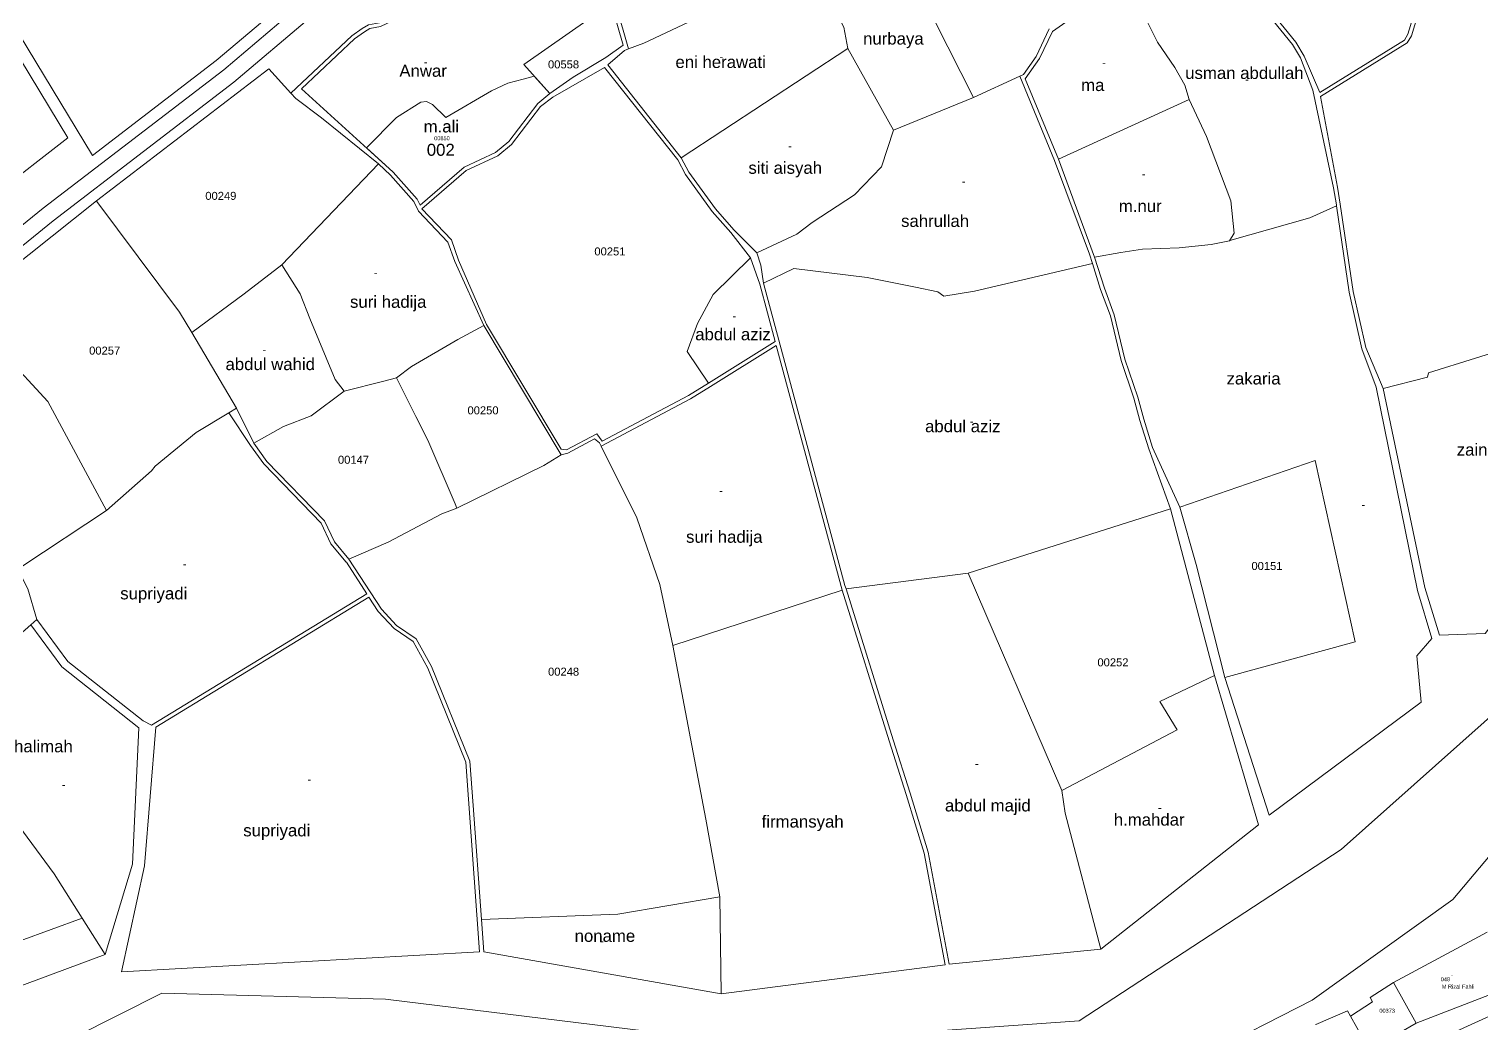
# Model space of a CAD drawing. Header units: metres. Extents: x 338938 to 356758, y 527808 to 538923.
# Drawn here: x 354817.7 to 355180.9, y 534740.4 to 534988.9 of the extents above; entities that cross this region are included whole.
import ezdxf
from ezdxf.enums import TextEntityAlignment as Align

# ---------------------------------------------------------------- set-up
doc = ezdxf.new("R2010")
doc.units = ezdxf.units.M
doc.header["$MEASUREMENT"] = 0
for name, color, linetype in [('020100', 7, 'Continuous'), ('030100', 160, 'Continuous'), ('040100', 20, 'Continuous'), ('080201', 7, 'Continuous'), ('Bidang sudah ada Hak', 200, 'Continuous'), ('tn_lai', 7, 'Continuous')]:
    doc.layers.add(name, color=color, linetype=linetype)
doc.styles.add('ROMANS', font='arial.ttf')
doc.styles.get("Standard").update_dxf_attribs({"font": 'arial.ttf'})

msp = doc.modelspace()

# ---------------------------------------------------------------- linework, layer by layer
at = {"layer": '020100', "lineweight": 9}
for points in [[(355216.57, 535090.41), (355191.75, 535091.96), (355186.76, 535057.58), (355185.56, 535037.84), (355180.87, 535023.53), (355166.65, 534997.34), (355165.76, 534995.44), (355163.26, 534987.24), (355162.2, 534985.49), (355140.56, 534972.08), (355144.8, 534949.42), (355145.48, 534945.18), (355148.69, 534923.34), (355151.84, 534909.35), (355156.18, 534899.13)], [(354780.91, 535044.3), (354833.53, 534957.36), (354864.5, 534981.09), (354883.99, 534997.56)], [(354967.52, 534983.95), (354964.43, 534994.71), (354964.9, 534994.9), (354974.14, 535000.66), (354985.66, 535007.61), (354985.14, 535008.47)], [(355237.62, 534909.91), (355181.69, 534837.89), (355170.32, 534837.47), (355166.62, 534849.38), (355156.18, 534899.13)]]:
    msp.add_lwpolyline(points, dxfattribs=at)
for points, elevation in [([(354954.4, 535014.14), (354953.46, 535012.75), (354947.46, 535009.48), (354905.57, 534989.53), (354902.92, 534989.06), (354901.55, 534988.2), (354899.05, 534986.45), (354885.84, 534974.02), (354908.7, 534953.21), (354914.74, 534946.41), (354915.46, 534944.91), (354926.46, 534954.45), (354934.34, 534958.07), (354937.61, 534960.82), (354944.86, 534970.32), (354947.92, 534972.81)], 56.47), ([(355053.83, 534971.81), (355044.23, 534990.76), (355030.18, 535016.77)], 56.57), ([(355094.68, 535002.48), (355115.5, 535014.23), (355118.68, 535010.88), (355120.75, 535006.93), (355125.47, 534996.01), (355127.72, 534992.26), (355133.55, 534985.04), (355135.53, 534981.72), (355138.66, 534973.67), (355143.81, 534949.25), (355144.5, 534945.03), (355144.54, 534944.76)], 56.59), ([(355013.71, 535005.09), (355012.14, 535004.66), (354971.37, 534985.41), (354967.52, 534983.95)], 56.59), ([(355013.71, 535005.09), (355019.29, 534993.48), (355021.4, 534989.36), (355022.37, 534984.06)], 56.59), ([(355075.02, 534956.43), (355066.74, 534976.49), (355070.32, 534981.58), (355073.51, 534988.35), (355089.72, 534999.69), (355094.68, 535002.48)], 56.59), ([(355107.69, 534971.32), (355106.66, 534974.9), (355104.14, 534979.35), (355099.79, 534985.68), (355096.46, 534992.32), (355094.68, 535002.48)], 56.28), ([(355128.54, 534992.84), (355134.38, 534985.62), (355136.42, 534982.17), (355140.37, 534973.08), (355161.51, 534986.18), (355162.39, 534987.63), (355164.87, 534995.78)], 58.01), ([(355065.38, 534977.16), (355066.29, 534977.58), (355069.45, 534982.09), (355072.72, 534989.02)], 56.57), ([(354967.52, 534983.95), (354966.55, 534983.59), (354962.34, 534980.01), (354980.72, 534956.79)], 56.59), ([(355022.37, 534984.06), (354980.72, 534956.79)], 56.59), ([(355022.37, 534984.06), (355033.76, 534963.68)], 56.59), ([(354902.08, 534959.24), (354909.57, 534966.84), (354915.62, 534970.63), (354917.02, 534970.79), (354918.52, 534970.11), (354921.89, 534966.8), (354933.27, 534973.46), (354937.36, 534975.44), (354941.23, 534976.4), (354944, 534977.18)], 56.47), ([(355065.38, 534977.16), (355053.83, 534971.81)], 56.57), ([(355083.51, 534930.35), (355082.77, 534932.69), (355074.08, 534956.08), (355065.38, 534977.16)], 56.59), ([(355053.83, 534971.81), (355033.76, 534963.68)], 56.57), ([(355075.02, 534956.43), (355107.69, 534971.32)], 56.59), ([(355117.76, 534936.05), (355118.95, 534937.95), (355118.11, 534945.98), (355112.06, 534962.06), (355107.69, 534971.32)], 56.28), ([(355033.76, 534963.68), (355030.79, 534954.5), (355024.01, 534947.5), (355013.47, 534940.63), (355009.67, 534937.69), (354999.66, 534933.02)], 56.57), ([(354999.66, 534933.02), (354993.92, 534938.76), (354989.26, 534943.98), (354982.65, 534953.13), (354980.72, 534956.79)], 56.47), ([(355075.02, 534956.43), (355084.06, 534931.91)], 56.59), ([(354931.38, 534914.86), (354924.16, 534930.84), (354922.39, 534935.71), (354915.08, 534943.41), (354913.9, 534945.85), (354908.06, 534952.42), (354905.03, 534955.26)], 56.47), ([(355144.54, 534944.76), (355147.71, 534923.16), (355150.88, 534909.05), (355154.42, 534899.48), (355164.78, 534848.65), (355168.33, 534836.62), (355164.62, 534832.3), (355165.7, 534820.79), (355127.73, 534792.5), (355116.59, 534826.89)], 56.23), ([(355117.76, 534936.05), (355117.85, 534936.07), (355137.84, 534941.78), (355144.54, 534944.76)], 56.04), ([(355084.06, 534931.91), (355090.64, 534933.14), (355096, 534933.97), (355105.24, 534934.23), (355113.19, 534935.1), (355117.76, 534936.05)], 56.04), ([(354880.91, 534930.05), (354885.48, 534922.74), (354887.88, 534916.58), (354894.2, 534901.39), (354896.48, 534898.46)], 57.45), ([(354998.03, 534931.78), (355000.36, 534925.15), (355004.22, 534910.87), (354987.55, 534900.47)], 56.45), ([(354999.66, 534933.02), (355000.61, 534929.97), (355001.33, 534925.41)], 56.57), ([(355001.33, 534925.41), (355008.92, 534929.13), (355027.24, 534926.88), (355039.33, 534924.44), (355044.86, 534923.3), (355046.4, 534922.23), (355054.06, 534923.48), (355083.51, 534930.35)], 56.57), ([(355103.04, 534869.07), (355097.64, 534884.01), (355095.38, 534891.15), (355093.88, 534896.7), (355090.69, 534906.14), (355088.02, 534917.24), (355085.57, 534923.85), (355083.51, 534930.35)], 56.04), ([(355105.35, 534869.5), (355098.57, 534884.37), (355096.34, 534891.43), (355094.84, 534896.99), (355091.65, 534906.41), (355088.98, 534917.53), (355086.52, 534924.17), (355084.06, 534931.91)], 56.04), ([(355001.33, 534925.41), (355021.66, 534849.94), (355021.95, 534849.06)], 56.45), ([(355156.18, 534899.13), (355167.29, 534901.99), (355167.5, 534903.06), (355191.04, 534910.35), (355204.65, 534914.63), (355215.18, 534916.4), (355231.76, 534922.14)], 56.23), ([(355021, 534848.76), (355004.49, 534909.87), (354988.08, 534899.62), (354983.07, 534896.5), (354960.68, 534884.69)], 56.45), ([(354873.89, 534885.43), (354869.59, 534894.2)], 57.45), ([(354819.62, 534841.42), (354827.37, 534830.95), (354846.24, 534816.07), (354848.3, 534815.03), (354902.1, 534847.84), (354897.06, 534855.7), (354896.96, 534855.76), (354893.17, 534860.29), (354890.68, 534865.5), (354876.35, 534880.26), (354873.08, 534884.85), (354867.61, 534893.02)], 56.47), ([(355021.95, 534849.06), (355052.42, 534852.98)], 56.45), ([(355021, 534848.76), (354978.67, 534834.93)], 55.91), ([(354990.69, 534747.89), (355046.75, 534755.13), (355041.45, 534783), (355036.96, 534797.68), (355032.71, 534811.05), (355021, 534848.76)], 56.47), ([(355021.95, 534849.06), (355033.67, 534811.35), (355037.92, 534797.98), (355042.42, 534783.24), (355047.74, 534755.26), (355085.64, 534759)], 55.91), ([(354836.74, 534757.69), (354843.54, 534780.28), (354845.16, 534814.37), (354825.92, 534829.54), (354818.12, 534840.1)], 56.47), ([(355085.64, 534759), (355125.05, 534790.09), (355114.02, 534827.41)], 54.44), ([(355085.64, 534759), (355076.74, 534793.01), (355075.88, 534798.67)], 55.91), ([(354990.4, 534772.13), (354990.69, 534747.89)], 56.47), ([(354831.01, 534766.75), (354836.74, 534757.69)], 57.45), ([(354990.69, 534747.89), (354931.35, 534758.4), (354930.76, 534766.43)], 56.47), ([(355158.81, 534750.7), (355182.21, 534763.25)], 51.04), ([(354836.74, 534757.69), (354790.48, 534740.58)], 56.47), ([(355186.49, 534749.03), (355164.49, 534740.56)], 51.04)]:
    msp.add_lwpolyline(points, dxfattribs=dict(at, elevation=elevation))
msp.add_lwpolyline([(354944.86, 534970.32), (354947.92, 534972.81), (354944, 534977.18), (354941.23, 534976.4), (354937.36, 534975.44), (354933.27, 534973.46), (354921.89, 534966.8), (354918.52, 534970.11), (354917.02, 534970.79), (354915.62, 534970.63), (354909.57, 534966.84), (354902.08, 534959.24), (354908.7, 534953.21), (354914.74, 534946.41), (354915.46, 534944.91), (354926.46, 534954.45), (354934.34, 534958.07), (354937.61, 534960.82)], close=True, dxfattribs=at)
at = {"layer": '020100', "lineweight": 9, "elevation": 56.47}
msp.add_lwpolyline([(354902.65, 534847), (354849.35, 534814.49), (354846.52, 534779.83), (354840.77, 534753.39), (354930.34, 534758.34), (354926.91, 534805.8), (354917.42, 534829.26), (354913.69, 534835.87), (354908.94, 534839.13), (354904.98, 534843.37)], close=True, dxfattribs=at)
at = {"layer": '030100', "lineweight": 9}
for points in [[(355777.69, 535152.85), (355777.53, 535151.09), (355763.3, 535069.29), (355752.17, 535059.6), (355727.02, 535044.65), (355653.64, 535033.9), (355554.54, 535018.11), (355478.65, 534993.75), (355372.85, 534965.33), (355313.41, 534938.06), (355242.75, 534897.16), (355187.57, 534821.13), (355145.7, 534783.95), (355080.24, 534741.12), (355024.97, 534737.24), (354984.93, 534736.94), (354906.83, 534746.55), (354850.87, 534748.02), (354796.38, 534720.67), (354760.23, 534674.86)], [(355796.52, 535150.85), (355793.56, 535125.09), (355786.6, 535072.41), (355774, 535050.35), (355756.86, 535042.32), (355719.05, 535026.82), (355661.5, 535014.82), (355592.89, 534994.3), (355550.52, 534986.72), (355446.18, 534959.25), (355337.37, 534923.89), (355297.87, 534905.28), (355260.32, 534880.56), (355234.19, 534852.8), (355209.23, 534813.7), (355173.59, 534771.47), (355138.49, 534746.32), (355111.35, 534732.49), (355059.83, 534723.04), (355015.13, 534718.69), (354936.2, 534717.39), (354870.33, 534717.86), (354830.95, 534708.12), (354808.35, 534689.95)]]:
    msp.add_lwpolyline(points, dxfattribs=at)
at = {"layer": '030100', "lineweight": 9, "elevation": 56.47}
msp.add_lwpolyline([(354883.17, 534972.88), (354898.42, 534987.22), (354901, 534989.03), (354902.55, 534990.01), (354905.26, 534990.49), (354947.01, 535010.37), (354952.77, 535013.51), (354953.18, 535014.12), (354948.85, 535020.1), (354975.09, 535027.93), (354975.37, 535026.97)], dxfattribs=at)
at = {"layer": '040100', "lineweight": 9}
for points in [[(355051.51, 535149.87), (355042.57, 535121.3), (355032.56, 535098.44), (355012.02, 535067.4), (354994.37, 535047.47), (354972.4, 535033.06), (354945.35, 535024.98), (354930.54, 535017.62), (354905.11, 535004.3), (354885.63, 534995.02), (354866.38, 534978.75), (354821.23, 534944.15), (354787.43, 534916.74)], [(355056.4, 535148.13), (355046.29, 535119.82), (355036.09, 535096.52), (355015.2, 535064.96), (354997.01, 535044.42), (354974.11, 535029.39), (354946.82, 535021.24), (354932.36, 535014.06), (354906.9, 535000.72), (354887.82, 534991.63), (354868.89, 534975.64), (354823.71, 534941.01), (354790.13, 534913.77)], [(355279.43, 534798.48), (355270.68, 534794.51), (355251.24, 534781.41), (355214.13, 534758.63), (355187.55, 534744.5), (355135.93, 534721.01), (355108.41, 534708.34), (355063.12, 534688.79), (355041.8, 534676.98), (355018.37, 534658.12)]]:
    msp.add_lwpolyline(points, dxfattribs=at)
at = {"layer": 'Bidang sudah ada Hak', "lineweight": 9}
for points in [[(354808.93, 534947.39), (354827.35, 534961.77), (354779.96, 535040.08), (354730.79, 535007.75), (354771.51, 534956.91), (354782.81, 534942.79), (354799.77, 534945.95), (354808.93, 534947.39)], [(354947.92, 534972.81), (354941.38, 534980.11), (354963.23, 534995.28)], [(354947.92, 534972.81), (354953.68, 534976.9), (354961.89, 534981.86), (354966.2, 534984.92), (354963.23, 534995.28)], [(355052.42, 534852.98), (355075.88, 534798.67)]]:
    msp.add_lwpolyline(points, dxfattribs=at)
for points, elevation in [([(354905.03, 534955.26), (354890.77, 534966.77), (354884.37, 534971.55), (354883.17, 534972.88), (354877.66, 534978.97), (354834.54, 534946.01)], 57.45), ([(354987.55, 534900.47), (354982.57, 534897.37), (354960.98, 534885.98), (354959.64, 534887.76), (354952.01, 534883.8), (354950.69, 534883.95), (354932.09, 534915.1), (354925.09, 534931.21), (354923.26, 534936.25), (354915.92, 534943.98), (354927, 534953.6), (354934.88, 534957.22), (354938.34, 534960.12), (354945.57, 534969.6), (354948.64, 534971.93), (354961.58, 534979.36), (354979.88, 534956.24), (354981.8, 534952.6), (354988.48, 534943.35), (354993.15, 534938.12), (354998.03, 534931.78)], 56.47), ([(354880.91, 534930.05), (354905.03, 534955.26)], 57.45), ([(354834.54, 534946.01), (354800.82, 534919.18)], 57.45), ([(354858.35, 534913.13), (354855.33, 534918.21), (354834.65, 534945.86), (354834.54, 534946.01)], 57.45), ([(354880.91, 534930.05), (354871.49, 534922.81), (354858.35, 534913.13)], 57.45), ([(354998.03, 534931.78), (354988.69, 534922.58), (354984.79, 534915.37), (354982.22, 534908.33), (354987.55, 534900.47)], 56.47), ([(354800.82, 534919.18), (354822.41, 534895.89), (354837.04, 534868.68)], 57.45), ([(354869.59, 534894.2), (354858.35, 534913.13)], 57.45), ([(354909.54, 534901.76), (354913.32, 534904.61), (354924.87, 534911.4), (354931.38, 534914.86)], 56.47), ([(354950.75, 534882.52), (354931.38, 534914.86)], 56.47), ([(354909.54, 534901.76), (354906.41, 534900.98), (354896.48, 534898.46)], 56.47), ([(354924.66, 534869.21), (354924.2, 534870.27), (354917.37, 534886.23), (354914.42, 534892.13), (354909.54, 534901.76)], 56.47), ([(354873.89, 534885.43), (354881.33, 534889.63), (354888.25, 534892.26), (354896.48, 534898.46)], 56.47), ([(354867.61, 534893.02), (354869.59, 534894.2)], 57.45), ([(354837.04, 534868.68), (354848.32, 534878.59), (354849.18, 534879.68), (354859.46, 534888.16), (354867.61, 534893.02)], 57.45), ([(354960.68, 534884.69), (354960.26, 534885.51), (354959.07, 534886.58), (354952.42, 534882.96), (354950.75, 534882.52)], 56.47), ([(354873.89, 534885.43), (354877.12, 534880.9), (354891.51, 534866.07), (354894.01, 534860.83), (354897.62, 534856.52)], 56.47), ([(354978.67, 534834.93), (354975.38, 534850.19), (354969.66, 534866.81), (354960.68, 534884.69)], 56.47), ([(354950.75, 534882.52), (354946.4, 534879.85), (354924.66, 534869.21)], 56.47), ([(355116.59, 534826.89), (355149.18, 534835.83), (355139.21, 534881.11), (355105.35, 534869.5)], 56.04), ([(354837.04, 534868.68), (354816.1, 534854.84)], 56.47), ([(354924.66, 534869.21), (354920.87, 534867.79), (354907.47, 534860.74), (354897.62, 534856.52)], 56.47), ([(355103.04, 534869.07), (355052.42, 534852.98)], 55.99), ([(355114.02, 534827.41), (355103.04, 534869.07)], 55.99), ([(355105.35, 534869.5), (355109.42, 534855.11), (355116.59, 534826.89)], 56.04), ([(354819.62, 534841.42), (354817.36, 534849.05), (354814.91, 534854.02), (354816.1, 534854.84)], 56.47), ([(354897.62, 534856.52), (354905.77, 534843.98), (354909.59, 534839.89), (354914.45, 534836.56), (354918.33, 534829.7), (354927.9, 534806.03), (354928.73, 534794.96), (354930.76, 534766.43)], 56.47), ([(354794.44, 534819.23), (354818.12, 534840.1)], 57.45), ([(354818.12, 534840.1), (354819.62, 534841.42)], 57.45), ([(354978.67, 534834.93), (354986.86, 534791.49), (354990.4, 534772.13)], 56.47), ([(355075.88, 534798.67), (355104.69, 534813.85), (355100.37, 534820.88), (355114.02, 534827.41)], 55.99), ([(354831.01, 534766.75), (354824, 534777.85), (354800.67, 534809.4), (354799, 534812.82), (354794.44, 534819.23)], 55.82), ([(354990.4, 534772.13), (354964.88, 534767.79), (354930.76, 534766.43)], 56.47), ([(354831.01, 534766.75), (354815.48, 534761.15), (354809.14, 534770.06), (354784.55, 534754.22)], 57.45), ([(355158.81, 534750.7), (355152.94, 534746.97), (355153.58, 534745.84), (355148.05, 534742.32)], 51.36), ([(355164.49, 534740.56), (355158.81, 534750.7)], 51.36), ([(355148.05, 534742.32), (355147.31, 534743.67), (355139.35, 534740.21), (355139.37, 534740.16)], 51.36), ([(355148.05, 534742.32), (355152.75, 534733.84)], 51.36), ([(355152.75, 534733.84), (355164.49, 534740.56)], 51.36)]:
    msp.add_lwpolyline(points, dxfattribs=dict(at, elevation=elevation))

# ---------------------------------------------------------------- texts
at = {"layer": '080201', "color": 6, "lineweight": 9}
for s, p in [('00558', (354951.31, 534979.1)), ('-', (354990.73, 534981.09)), ('-', (354916.81, 534979.74)), ('-', (355086.45, 534979.6)), ('-', (355122.19, 534975.38)), ('-', (355007.9, 534958.7)), ('-', (355096.35, 534951.74)), ('00249', (354865.64, 534946.25, 57.45)), ('-', (355051.35, 534949.87)), ('00251', (354962.9, 534932.37)), ('-', (354904.34, 534927.04)), ('-', (354994.01, 534916.23)), ('00257', (354836.6, 534907.59, 57.45)), ('-', (354876.48, 534907.88)), ('00250', (354931.18, 534892.66)), ('-', (355053.32, 534889.96)), ('00147', (354898.8, 534880.32)), ('-', (354990.64, 534872.63)), ('-', (355151.23, 534869.11)), ('-', (354856.62, 534854.27)), ('00151', (355127.16, 534853.78)), ('00248', (354951.32, 534827.37)), ('00252', (355088.66, 534829.7)), ('-', (355054.63, 534804.43)), ('-', (354826.34, 534799.15)), ('-', (354887.75, 534800.49)), ('-', (355100.37, 534793.42)), ('-', (354960.88, 534760.09))]:
    msp.add_text(s, height=2, dxfattribs=at).set_placement(p, align=Align.CENTER)
at = {"layer": '080201', "style": 'ROMANS'}
msp.add_text('00850', height=1, dxfattribs=at).set_placement((354920.91, 534961.15), align=Align.CENTER)
at = {"layer": '080201', "lineweight": 9}
for s, p in [('-', (355173.39, 534751.98)), ('00373', (355157.2, 534743.16, 51.41))]:
    msp.add_text(s, height=1, dxfattribs=at).set_placement(p, align=Align.CENTER)
at = {"layer": 'tn_lai', "lineweight": 9}
for s, height, p in [('nurbaya', 3, (355026.19, 534985.05)), ('eni herawati', 3, (354979.28, 534979.2)), ('Anwar', 3, (354910.27, 534977)), ('usman abdullah', 3, (355106.72, 534976.46)), ('ma', 3, (355080.7, 534973.44)), ('m.ali', 3, (354916.34, 534963.1)), ('002', 3, (354917.12, 534957.26)), ('siti aisyah', 3, (354997.53, 534952.76)), ('m.nur', 3, (355090.12, 534943.21)), ('sahrullah', 3, (355035.69, 534939.49)), ('suri hadija', 3, (354897.93, 534919.28)), ('abdul aziz', 3, (354984.23, 534911.17)), ('abdul wahid', 3, (354866.8, 534903.71)), ('zakaria', 3, (355117.05, 534900.12)), ('abdul aziz', 3, (355041.68, 534888.2)), ('zainul mutakin', 3, (355174.59, 534882.34)), ('suri hadija', 3, (354981.94, 534860.57)), ('supriyadi', 3, (354840.49, 534846.43)), ('halimah', 3, (354813.95, 534808.22)), ('abdul majid', 3, (355046.66, 534793.45)), ('firmansyah', 3, (355000.84, 534789.43)), ('h.mahdar', 3, (355088.86, 534789.9)), ('supriyadi', 3, (354871.24, 534787.22)), ('noname', 3, (354954.08, 534760.87)), ('048', 1, (355170.6, 534751.03)), ('M Rizal Fahli', 1, (355170.87, 534749.19))]:
    msp.add_text(s, height=height, dxfattribs=at).set_placement(p)

doc.saveas('drawing.dxf')
